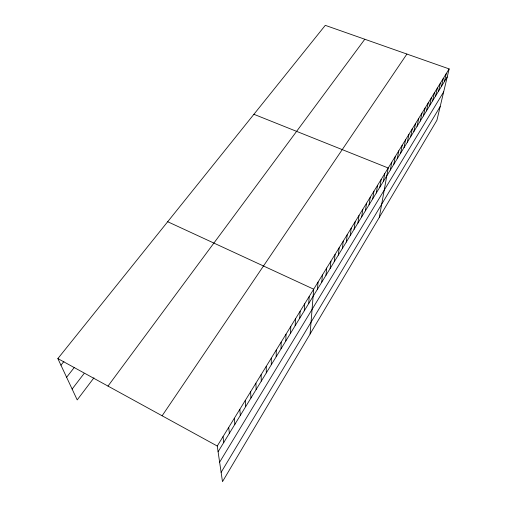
<?xml version="1.0" encoding="UTF-8"?>
<svg xmlns="http://www.w3.org/2000/svg" width="507" height="507" viewBox="0 0 507 507"><rect width="100%" height="100%" fill="white"/><g stroke="black" fill="none" stroke-linecap="round" stroke-linejoin="round"><path stroke-width="0.76" d="M276.201 356.719L276.264 350.052M281.036 348.803L281.176 342.067M285.809 340.996L286.018 334.195M290.517 333.295L290.79 326.432M295.163 325.703L295.492 318.776M299.738 318.212L300.138 311.228M304.257 310.823L304.713 303.782M308.719 303.528L309.232 296.443M310.094 334.005L313.687 289.193L167.69 221.724M317.452 289.237L318.079 282.044M321.736 282.228L322.42 274.99M325.963 275.314L326.698 268.032M330.133 268.488L330.919 261.162M334.252 261.751L335.089 254.387M338.321 255.103L339.202 247.695M342.333 248.538L343.264 241.091M346.3 242.054L347.276 234.57M350.21 235.654L351.231 228.131M354.076 229.329L355.141 221.774M357.891 223.086L359 215.5M361.662 216.92L362.809 209.302M365.389 210.83L366.574 203.18M369.064 204.815L370.294 197.134M372.696 198.871L373.963 191.164M376.289 192.996L377.588 185.264M379.838 187.197L381.175 179.44M383.343 181.462L384.712 173.686M379.312 217.351L388.21 167.994L253.906 114.29M390.333 170.029L391.772 162.202M393.812 164.331L395.289 156.486M397.254 158.697L398.762 150.833M400.657 153.133L402.197 145.249M404.016 147.638L405.587 139.736M407.336 142.207L408.94 134.285M410.619 136.833L412.248 128.898M413.864 131.528L415.525 123.581M417.071 126.281L418.757 118.315M420.246 121.097L421.951 113.118M423.377 115.97L425.113 107.978M426.476 110.9L428.238 102.902M429.543 105.887L431.324 97.876M432.572 100.931L434.379 92.914M435.564 96.032L437.395 88.003M438.53 91.19L440.38 83.148M441.458 86.393L443.333 78.344M444.354 81.659L446.255 73.597M449.139 68.908L436.914 120.267L222.491 481.65L217.25 446.027L449.139 68.908L325.279 25.35L57.861 358.582L77.203 399.909L93.947 377.816M221.122 472.347L440.177 106.552M219.632 462.2L443.682 91.843M218.092 451.762L447.218 76.969M162.126 415.784L406.899 54.053M107.991 386.087L364.806 39.248M72.127 389.059L84.042 373.577M66.613 377.278L74.225 367.543M60.96 365.198L63.914 361.478M57.861 358.582L217.25 446.027M223.029 436.635L223.777 442.472M228.714 427.382L229.373 433.314M234.316 418.269L234.887 424.302M239.836 409.295L240.318 415.417M245.274 400.454L245.667 406.658M250.629 391.74L250.94 398.033M255.908 383.159L256.136 389.534M261.111 374.698L261.263 381.15M266.232 366.365L266.314 372.892M271.289 358.151L271.289 364.748"/></g></svg>
